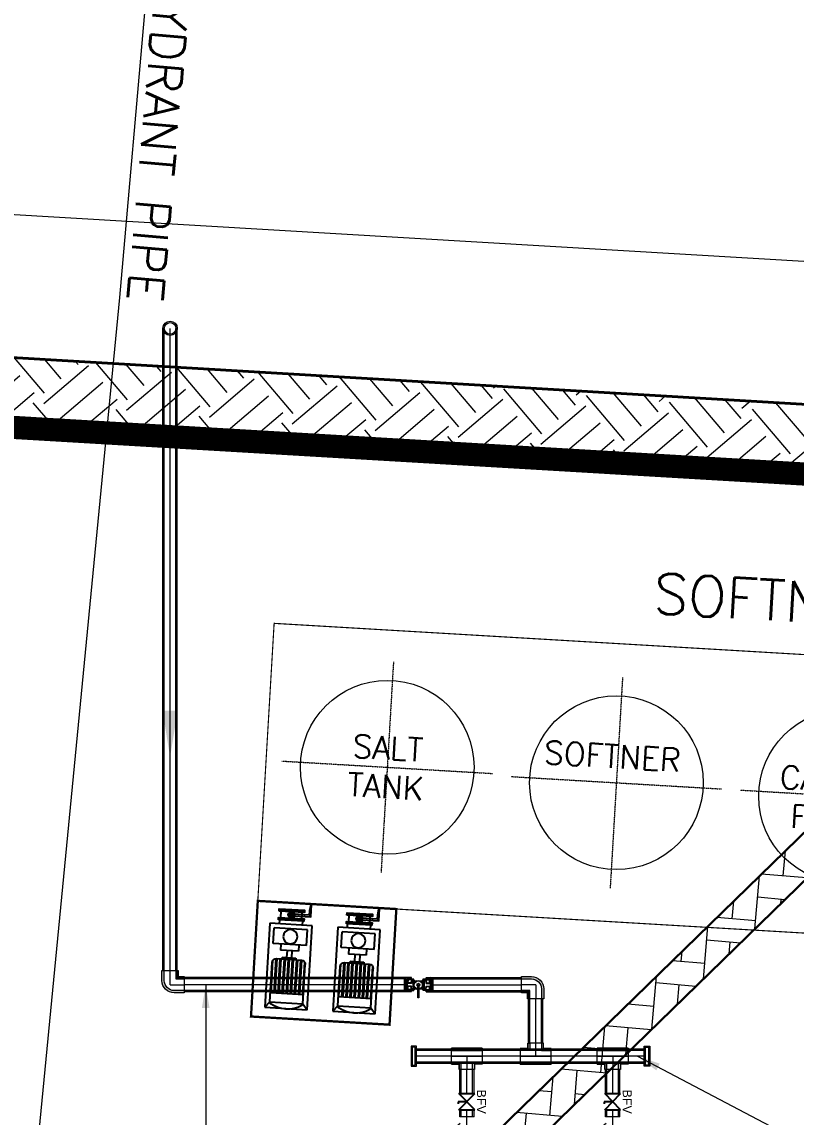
# Model space of a CAD drawing. Header units: inches. Extents: x 257070 to 799932, y -17980 to 269260.
# Drawn here: x 298499 to 301843, y 202446 to 207174 of the extents above; entities that cross this region are included whole.
import ezdxf

# ---------------------------------------------------------------- set-up
doc = ezdxf.new("R2010")
doc.units = ezdxf.units.IN
doc.header["$MEASUREMENT"] = 0
doc.header["$PDMODE"] = 99
doc.header["$PDSIZE"] = 100
doc.linetypes.add('HIDDEN', pattern=[0.375, 0.25, -0.125])
for name, color, linetype in [('0-AES I-INFRA', 7, 'Continuous'), ('0-AES-P-HOT WATER RETURN PIPE', 233, 'Continuous'), ('basement1_AP$0$A-_ROAD----_E-_-', 2, 'Continuous'), ('FIRE-HYD', 3, 'Continuous'), ('O-AES-P-PUMP', 1, 'Continuous')]:
    doc.layers.add(name, color=color, linetype=linetype)
doc.layers.add('0-AES-F-HYDRANT PIPE', color=7, linetype='Continuous', lineweight=15, true_color=0xf57247)
for name, color, linetype, lineweight in [('0-AES-F-SPRINKLER PIPE', 10, 'Continuous', 15), ('0-AES-I-INFRA', 7, 'Continuous', 0), ('0-AES-P-COLD WATER SUPPLY PIPE', 5, 'Continuous', 15), ('E--CONCRETE-4', 4, 'Continuous', 40), ('F--BRICKWALL HATCH', 252, 'Continuous', 20), ('F--BRICKWALL-3', 252, 'Continuous', 30), ('TEXT', 7, 'Continuous', 0)]:
    doc.layers.add(name, color=color, linetype=linetype, lineweight=lineweight)
doc.styles.add('format', font='arial.ttf')
doc.styles.get("Standard").update_dxf_attribs({"font": 'arial.ttf'})
doc.dimstyles.new('AES-PLUMBING', dxfattribs={"dimtxt": 100, "dimasz": 100, "dimexe": 0, "dimexo": 0, "dimgap": 0.01, "dimtad": 1, "dimdec": 0, "dimdsep": 46, "dimtxsty": 'Standard', "dimcen": 10, "dimclrd": 7, "dimclre": 7, "dimclrt": 7, "dimadec": 0, "dimazin": 0, "dimtfac": 1, "dimtdec": 0, "dimtmove": 0, "dimatfit": 3, "dimfxl": 1, "dimlwd": -1, "dimlwe": -1, "dimarcsym": 1})
doc.dimstyles.new('AES-SLEEVE', dxfattribs={"dimtxt": 95, "dimasz": 75, "dimexe": 0, "dimexo": 0, "dimgap": 20, "dimtad": 1, "dimtoh": 1, "dimdec": 0, "dimzin": 1, "dimdsep": 46, "dimtxsty": 'Standard', "dimcen": 2.5, "dimclrd": 7, "dimclre": 7, "dimclrt": 7, "dimadec": 0, "dimazin": 0, "dimtfac": 1, "dimtdec": 0, "dimtmove": 0, "dimatfit": 3, "dimfxl": 0.18, "dimlwd": -1, "dimarcsym": 0})

# ---------------------------------------------------------------- blocks, each defined once
blk = doc.blocks.new('A$C5FBD73B7')
at = {"layer": 'O-AES-P-PUMP'}
for p, q in [((-239, 189.9), (-239, 79.6)), ((-201.5, 189.9), (-201.5, 79.6)), ((-206.5, 180.1), (-233.9, 180.1)), ((-179, 184.6), (-196.4, 184.6)), ((-206.5, 89.4), (-233.9, 89.4)), ((-178.8, 84.6), (-196.4, 84.6)), ((-239, -104), (-239, -214.3)), ((-206.5, -113.8), (-233.9, -113.8)), ((-201.5, -104), (-201.5, -214.3)), ((-179, -109.3), (-196.4, -109.3)), ((-206.5, -204.5), (-233.9, -204.5)), ((-178.8, -209.3), (-196.4, -209.3))]:
    blk.add_line(p, q, dxfattribs=at)
at = {"layer": 'O-AES-P-PUMP', "ltscale": 12}
for p, q in [((-179.1, 226.3), (184.4, 226.9)), ((-178.8, 42.7), (-179.1, 226.3)), ((-92.1, 206.2), (-160.6, 206.1)), ((-160.4, 63), (-160.6, 206.1)), ((-91.9, 63.1), (-92.1, 206.2)), ((119.2, 190.5), (-28.9, 190.3)), ((119.1, 203.8), (-20.6, 203.6)), ((160.1, 206.6), (-11.2, 206.4)), ((119.1, 206.5), (119.4, 63.4)), ((160.1, 206.6), (184.4, 226.9)), ((160.1, 206.6), (160.3, 63.5)), ((184.4, 226.9), (184.7, 43.3)), ((-92.1, 173), (-65.7, 173.1)), ((-65.6, 96.3), (-65.7, 173.1)), ((-65.7, 145.3), (-36.1, 145.4)), ((-36.1, 164.5), (-28.9, 164.5)), ((-36.1, 164.5), (-36, 105)), ((-28.9, 188.6), (-28.8, 81)), ((119.2, 186.1), (-28.9, 185.8)), ((119.2, 172.7), (-28.9, 172.5)), ((119.2, 168.3), (-28.9, 168.1)), ((119.2, 155), (-28.9, 154.7)), ((119.2, 150.5), (-28.9, 150.3)), ((-91.9, 96.3), (-65.6, 96.3)), ((-65.6, 124.1), (-36, 124.1)), ((-36, 105), (-28.8, 105)), ((119.2, 137.2), (-28.9, 137)), ((119.2, 132.8), (-28.9, 132.5)), ((119.3, 119.4), (-28.8, 119.2)), ((119.3, 115), (-28.8, 114.8)), ((119.3, 101.7), (-28.8, 101.4)), ((119.3, 97.2), (-28.8, 97)), ((184.6, 110.3), (184.7, 43.3)), ((-91.9, 63.1), (-160.4, 63)), ((119.3, 83.9), (-28.8, 83.7)), ((119.3, 79.4), (-28.8, 79.2)), ((119.3, 66.1), (-20.4, 65.9)), ((160.3, 63.5), (-11, 63.2)), ((160.3, 63.5), (184.7, 43.3)), ((184.7, 43.3), (-178.8, 42.7)), ((-179.1, -67.6), (184.4, -67)), ((-178.8, -251.1), (-179.1, -67.6)), ((-92.1, -87.7), (-160.6, -87.8)), ((-160.4, -230.9), (-160.6, -87.8)), ((-91.9, -230.8), (-92.1, -87.7)), ((119.1, -90.1), (-20.6, -90.3)), ((160.1, -87.3), (-11.2, -87.5)), ((119.1, -87.3), (119.4, -230.5)), ((160.1, -87.3), (184.4, -67)), ((160.1, -87.3), (160.3, -230.4)), ((184.4, -67), (184.7, -250.6)), ((-92.1, -120.9), (-65.7, -120.8)), ((-65.6, -197.6), (-65.7, -120.8)), ((-36.1, -129.4), (-28.9, -129.4)), ((-36.1, -129.4), (-36, -188.9)), ((119.2, -103.4), (-28.9, -103.6)), ((-28.9, -105.3), (-28.8, -212.9)), ((119.2, -107.8), (-28.9, -108)), ((119.2, -121.1), (-28.9, -121.4)), ((119.2, -125.6), (-28.9, -125.8)), ((119.2, -138.9), (-28.9, -139.1)), ((-65.7, -148.6), (-36.1, -148.5)), ((-65.6, -169.8), (-36, -169.7)), ((-36, -188.9), (-28.8, -188.9)), ((119.2, -143.4), (-28.9, -143.6)), ((119.2, -156.7), (-28.9, -156.9)), ((119.2, -161.1), (-28.9, -161.4)), ((119.3, -174.5), (-28.8, -174.7)), ((119.3, -178.9), (-28.8, -179.1)), ((184.6, -183.6), (184.7, -250.6)), ((-91.9, -230.8), (-160.4, -230.9)), ((-91.9, -197.6), (-65.6, -197.6)), ((119.3, -192.2), (-28.8, -192.5)), ((119.3, -196.7), (-28.8, -196.9)), ((119.3, -210), (-28.8, -210.2)), ((119.3, -214.4), (-28.8, -214.7)), ((119.3, -227.8), (-20.4, -228)), ((160.3, -230.4), (-11, -230.7)), ((160.3, -230.4), (184.7, -250.6)), ((184.7, -250.6), (-178.8, -251.1))]:
    blk.add_line(p, q, dxfattribs=at)
at = {"layer": 'O-AES-P-PUMP', "linetype": 'Continuous'}
for p, q in [((-206.5, 180.1), (-233.9, 180.1)), ((-223.8, 150.9), (-216.6, 150.9)), ((-206.5, 89.4), (-233.9, 89.4)), ((-206.5, -113.8), (-233.9, -113.8)), ((-223.8, -143), (-216.6, -143)), ((-206.5, -204.5), (-233.9, -204.5))]:
    blk.add_line(p, q, dxfattribs=at)
at = {"layer": 'O-AES-P-PUMP', "color": 4, "const_width": 10, "elevation": 0}
blk.add_lwpolyline([(-272.5, 284), (227.5, 284), (227.5, -315.5), (-272.5, -315.5)], close=True, dxfattribs=at)
at = {"layer": 'O-AES-P-PUMP', "linetype": 'Continuous'}
for points in [[(-233.9, 189.9), (-244, 189.9), (-244, 79.6), (-233.9, 79.6)], [(-196.4, 189.9), (-206.5, 189.9), (-206.5, 79.6), (-196.4, 79.6)], [(-233.9, -104), (-244, -104), (-244, -214.3), (-233.9, -214.3)], [(-196.4, -104), (-206.5, -104), (-206.5, -214.3), (-196.4, -214.3)]]:
    blk.add_lwpolyline(points, close=True, dxfattribs=at)
for points in [[(-216.6, 150.9), (-216.6, 51.2), (-268.8, 51.2), (-268.8, 54.8), (-243, 58.5), (-223.9, 58.5), (-223.9, 150.9)], [(-216.6, -143), (-216.6, -242.7), (-268.8, -242.7), (-268.8, -239.1), (-243, -235.4), (-223.9, -235.4), (-223.9, -143)]]:
    blk.add_lwpolyline(points, dxfattribs=at)
for centre, radius in [((-220.2, 134.7), 13.6), ((-220.2, 134.7), 11.2), ((-220.2, 134.7), 4.24), ((-220.2, -159.2), 13.6), ((-220.2, -159.2), 11.2), ((-220.2, -159.2), 4.24)]:
    blk.add_circle(centre, radius, dxfattribs=at)
at = {"layer": 'O-AES-P-PUMP', "ltscale": 12}
for centre in [(-126.2, 134.6), (-126.2, -159.3)]:
    blk.add_circle(centre, 30.8, dxfattribs=at)
for centre, radius, start, end in [((-11.2, 188.6), 17.8, 90.0847, 180.0847), ((160.1, 197.7), 8.89, 32.0592, 90.0847), ((59.7, 134.9), 127.3, 328.1102, 32.0592), ((-11, 81), 17.8, 180.0847, 270.0847), ((160.3, 72.3), 8.89, 270.0847, 328.1102), ((-11.2, -105.3), 17.8, 90.0847, 180.0847), ((160.1, -96.2), 8.89, 32.0592, 90.0847), ((59.7, -159), 127.3, 328.1102, 32.0592), ((-11, -212.9), 17.8, 180.0847, 270.0847), ((160.3, -221.5), 8.89, 270.0847, 328.1102)]:
    blk.add_arc(centre, radius, start, end, dxfattribs=at)
blk = doc.blocks.new('A$C486472CB')
at = {"layer": 'O-AES-P-PUMP', "extrusion": (6.43135e-07, 8.64295e-07, 1), "xscale": -0.001000000000012, "yscale": 0.001000000000012, "zscale": 0.001000000000012, "rotation": 143.5278102251828}
blk.add_blockref('A$C5FBD73B7', (25.8084, -18.6177, -3.9047), dxfattribs=at)
blk = doc.blocks.new('A$C24790F64')
at = {"rotation": 36.52096338012206}
blk.add_blockref('A$C486472CB', (-32.0481, -0.1133, 3.9047), dxfattribs=at)
blk = doc.blocks.new('A$C18D507CB')
at = {"layer": '0-AES-I-INFRA', "const_width": 4.94}
blk.add_lwpolyline([(-4095.3, 825.2), (-110.9, 1194.9), (0, 0), (-3984.4, -369.6)], close=True, dxfattribs=at)
at = {"layer": '0-AES-I-INFRA', "color": 8, "linetype": 'HIDDEN'}
for points in [[(-596.8, 1004.8), (-512.7, 97.4)], [(-1584.5, 913.2), (-1500.3, 5.8)], [(-2572.1, 821.5), (-2487.9, -85.8)], [(-3560.5, 738.4), (-3476.4, -168.9)], [(-1008.4, 509), (-101.1, 593.2)], [(-1996.1, 417.4), (-1088.7, 501.6)], [(-2983.7, 325.8), (-2076.3, 410)], [(-3972.1, 242.7), (-3064.8, 326.9)]]:
    blk.add_lwpolyline(points, dxfattribs=at)
at = {"layer": '0-AES-I-INFRA'}
for centre in [(-554.8, 551.1), (-1542.4, 459.5), (-2530, 367.9), (-3518.4, 284.8)]:
    blk.add_circle(centre, 375, dxfattribs=at)
at = {"layer": '0-AES-I-INFRA', "attachment_point": 2, "rotation": 5.3003, "style": 'format'}
for s, insert, char_height, width in [('{\\Fromans|c0;SOFTNER PLANT}', (-1575.8, 1374.4), 175, 2101.75), ('{\\Fromans|c0;SAND FILTER}', (-580.9, 667.4), 100, 628.847), ('{\\Fromans|c0;CARBON FILTER}', (-1572.9, 574.4), 100, 849.826), ('{\\Fromans|c0;SOFTNER}', (-2568.4, 528.4), 100, 643.857), ('{\\Fromans|c0;SALT\\PTANK}', (-3533, 417.3), 100, 353.381)]:
    blk.add_mtext(s, dxfattribs=dict(at, insert=insert, char_height=char_height, width=width))
blk = doc.blocks.new('*D676')
at = {"layer": '0-AES-F-SPRINKLER PIPE', "color": 7, "ltscale": 1000, "transparency": 16777216}
for p, q in [((290060.2, 205918.2), (290114.1, 206833.5)), ((290413.6, 206815.9), (303485.7, 206046.1)), ((303731.3, 205113.1), (303785.2, 206028.5))]:
    blk.add_line(p, q, dxfattribs=at)
for points in [[(290416.5, 206865.8), (290410.6, 206766), (290114.1, 206833.5)], [(303488.7, 206096), (303482.8, 205996.2), (303785.2, 206028.5)]]:
    blk.add_solid(points, dxfattribs=at)
at = {"layer": 'DEFPOINTS', "color": 0, "ltscale": 1000, "transparency": 16777216}
for p in [(303785.2, 206028.5), (290060.2, 205918.2, 0), (303731.3, 205113.1, 0)]:
    blk.add_point(p, dxfattribs=at)
at = {"layer": '0-AES-F-SPRINKLER PIPE', "color": 7, "ltscale": 1000, "transparency": 16777216, "insert": (296958.7, 206584), "char_height": 300, "attachment_point": 5, "rotation": 356.6298}
blk.add_mtext('13695', dxfattribs=at)
blk = doc.blocks.new('*D677')
at = {"layer": '0-AES-F-SPRINKLER PIPE', "color": 7, "ltscale": 1000, "transparency": 16777216}
for p, q in [((305086.8, 203435.9), (305440.8, 202993.7)), ((301643.5, 199953.5), (305206.6, 202806.3)), ((301055.4, 200208.1), (301409.3, 199766))]:
    blk.add_line(p, q, dxfattribs=at)
for points in [[(305237.9, 202767.2), (305175.4, 202845.3), (305440.8, 202993.7)], [(301674.8, 199914.5), (301612.3, 199992.6), (301409.3, 199766)]]:
    blk.add_solid(points, dxfattribs=at)
at = {"layer": 'DEFPOINTS', "color": 0, "ltscale": 1000, "transparency": 16777216}
for p in [(305086.8, 203435.9, 0), (305440.8, 202993.7), (301055.4, 200208.1, 0)]:
    blk.add_point(p, dxfattribs=at)
at = {"layer": '0-AES-F-SPRINKLER PIPE', "color": 7, "ltscale": 1000, "transparency": 16777216, "insert": (303520.8, 201260.3), "char_height": 300, "attachment_point": 5, "rotation": 218.6819}
blk.add_mtext('5164', dxfattribs=at)
blk = doc.blocks.new('A$C75874F57')
at = {"layer": 'F--BRICKWALL HATCH', "ltscale": 0.1}
h = blk.add_hatch(dxfattribs=at)
h.set_pattern_fill('AR-HBONE', color=8, angle=40, style=0)
h.set_pattern_definition([(85, (-281604.99, -900691.52), (-92.358358, 110.068405), [304.8, -101.6]), (175, (-281596.14, -900590.31), (-92.358358, 110.068405), [304.8, -101.6])])
h.paths.add_polyline_path([(13592.2, -10567.2), (13330.2, -10551.8), (12238.7, -11220.2), (6810, -16497.2), (4893.1, -19436.7, 0.015017), (5012.1, -19529), (6926.5, -16593.2), (12331.2, -11339.4)])
h.paths.add_polyline_path([(2951.4, -20065.4), (4318.7, -20176.6), (4394.6, -19242.8), (3027.4, -19131.7)], flags=9)
at = {"layer": 'F--BRICKWALL-3', "color": 8}
for p, q in [((6810, -16497.2, 0), (12238.7, -11220.2, 0)), ((6926.5, -16593.2, 0), (12331.2, -11339.4, 0))]:
    blk.add_line(p, q, dxfattribs=at)
blk = doc.blocks.new('A$C4B9E0D03')
h = blk.add_hatch(color=256)
h.dxf.hatch_style = 1
h.paths.add_polyline_path([(-7.5, 17), (-10.1, 17), (-10.1, 10.1), (-20, 10.1), (-20, 7.5), (-7.5, 7.5)])
h.paths.add_polyline_path([(20, 10.1), (10.1, 10.1), (10.1, 17), (7.5, 17), (7.5, 7.5), (20, 7.5)])
h.paths.add_polyline_path([(20, -7.5), (-20, -7.5), (-20, -10.5), (20, -10.5)])
for p, q in [((10.1, 17), (-10.1, 17)), ((-10.1, 17), (-10.1, 10.1)), ((10.1, 10.1), (10.1, 17)), ((-20, 10.1), (-20, -10.5)), ((-10.1, 10.1), (-20, 10.1)), ((20, 10.1), (10.1, 10.1)), ((20, -10.5), (20, 10.1)), ((-20, -10.5), (20, -10.5))]:
    blk.add_line(p, q)
for points in [[(-10.1, 17), (-7.5, 17), (-7.5, 7.5), (-20, 7.5), (-20, 10.1), (-10.1, 10.1)], [(7.5, 17), (7.5, 7.5), (20, 7.5), (20, 10.1), (10.1, 10.1), (10.1, 17)], [(-20, -7.5), (20, -7.5), (20, -10.5), (-20, -10.5)]]:
    blk.add_lwpolyline(points, close=True)
at = {"color": 8}
for points in [[(0, 0), (0, 17)], [(-20, 0), (20, 0)]]:
    blk.add_lwpolyline(points, dxfattribs=at)
blk = doc.blocks.new('Y-TYPE')
at = {"color": 7}
for p, q in [((-264, 117), (-264, -117)), ((-264, 0), (112, 0)), ((-163, 0), (-19, -144)), ((112, 117), (112, -117)), ((-49, -180), (11, -108))]:
    blk.add_line(p, q, dxfattribs=at)
blk = doc.blocks.new('A$C55701DA4')
at = {"layer": 'FIRE-HYD', "color": 7, "ltscale": 20}
for p, q in [((0.124, 0.128), (-0.124, 0.128)), ((0.124, 0.128), (-0.124, -0.128)), ((-0.124, 0.128), (0.124, -0.128)), ((0, 0), (0.135, 0)), ((0.135, 0), (0.135, 0.031)), ((0.124, -0.128), (-0.124, -0.128))]:
    blk.add_line(p, q, dxfattribs=at)
blk = doc.blocks.new('A$C20C158F4')
at = {"color": 7}
for p, q in [((-23.7, 14.1), (-29, 14.1)), ((-29, 14.1), (-29, -14.1)), ((-27.2, 12.4), (-27.2, -12.4)), ((-25.4, 12.4), (-27.2, 12.4)), ((-25.4, 12.4), (-25.4, -12.4)), ((-23.7, 14.1), (-23.7, -14.1)), ((-15, 14.1), (-23.7, 14.1)), ((-15, 2.5), (-23.7, 2.5)), ((-14.7, 10.6), (-22.3, 10.6)), ((-16.1, 13.1), (-21.9, 13.1)), ((-12.2, 9.5), (-21.7, 9.5)), ((-16, 3.5), (-21.7, 3.5)), ((11, 9.5), (20.5, 9.5)), ((13.3, 10.6), (20.5, 10.6)), ((13.8, 14.1), (22.3, 14.1)), ((13.8, 2.5), (22.3, 2.5)), ((14.9, 13.1), (20, 13.1)), ((15.2, 3.5), (20.3, 3.5)), ((22.3, 14.1), (27.6, 14.1)), ((22.3, -14.1), (22.3, 14.1)), ((24, 12.4), (25.8, 12.4)), ((24, -12.4), (24, 12.4)), ((25.8, -12.4), (25.8, 12.4)), ((27.6, -14.1), (27.6, 14.1)), ((-23.7, -14.1), (-29, -14.1)), ((-25.4, -12.4), (-27.2, -12.4)), ((-15, -2.5), (-23.7, -2.5)), ((-15, -14.1), (-23.7, -14.1)), ((-12.2, -9.5), (-21.9, -9.5)), ((-14.4, -10.6), (-21.9, -10.6)), ((-16.3, -3.5), (-21.8, -3.5)), ((-16, -13.1), (-21.4, -13.1)), ((9.5, -4.8), (10.7, -5.9)), ((11, -9.5), (20.3, -9.5)), ((13.5, -10.6), (20.9, -10.6)), ((13.8, -2.5), (22.3, -2.5)), ((13.8, -14.1), (22.3, -14.1)), ((14.9, -3.5), (20.3, -3.5)), ((14.9, -13.1), (20.5, -13.1)), ((20, -4.8), (19.8, -5.1)), ((22.3, -14.1), (27.6, -14.1)), ((24, -12.4), (25.8, -12.4))]:
    blk.add_line(p, q, dxfattribs=at)
for points in [[(-0.9, 0), (-0.9, 25.7), (1.1, 25.7), (1.1, 0)], [(-0.2, 0.5), (-0.2, 25), (0.4, 25), (0.4, 0.5)], [(-10.3, -11), (-10.3, 10.8), (-12.2, 10.8), (-12.2, -11)], [(-10.7, 10.8), (-10.7, -11), (-8.8, -11), (-8.8, 10.8)], [(9.2, 11), (9.2, -10.8), (11, -10.8), (11, 11)]]:
    blk.add_lwpolyline(points, close=True, dxfattribs=at)
for centre, radius in [((0.2, 0.5), 8.99), ((0.2, 0.5), 7.93), ((0, 0), 2.89)]:
    blk.add_circle(centre, radius, dxfattribs=at)
for centre, radius, start, end in [((-24.2, 12.4), 1.85, 287.1897, 72.8103), ((-28.1, 6.5), 6.01, 317.4556, 42.5444), ((-22.6, 11.9), 1.36, 282.7923, 58.1454), ((-28.1, 6.5), 7.07, 334.8598, 35.084), ((-11.9, 13.8), 4.25, 189.4754, 265.4585), ((-2.6, 2.8), 13.5, 149.8193, 176.737), ((-12.2, 13.6), 2.81, 169.3111, 270.3616), ((-6.8, 3.3), 8.25, 131.0991, 185.947), ((-4.9, 13.2), 4.85, 217.4245, 281.0187), ((-4.9, 13), 5.75, 228.1056, 281.4862), ((4.6, 14.9), 7.13, 246.7683, 309.1137), ((4.6, 15), 6.18, 247.0416, 316.8679), ((11.1, 13.8), 2.77, 269.2976, 6.7686), ((10.1, 14.4), 4.95, 280.8601, 344.4814), ((9, 4.7), 5.28, 335.4198, 67.5341), ((7, 4.7), 8.2, 351.8492, 36.2758), ((26.7, 6.3), 6.92, 146.425, 203.9638), ((22.8, 12.4), 2.9, 165.9101, 229.3589), ((27.1, 6.5), 6.32, 139.9368, 220.0632), ((22.8, 12.4), 1.84, 106.5267, 253.4733), ((-28.5, -6.5), 6.32, 319.9368, 40.0632), ((-24.2, -12.4), 1.84, 286.5267, 73.4733), ((-28.1, -6.3), 6.92, 326.425, 23.9638), ((-24.2, -12.4), 2.9, 345.9101, 49.3589), ((-8.2, -4.7), 8.2, 171.8492, 216.2758), ((-11.3, -14.4), 4.95, 100.8601, 164.4814), ((-10.2, -4.7), 5.28, 155.4198, 247.5341), ((-12.2, -13.8), 2.77, 89.2976, 186.7686), ((-4.9, -12.2), 5.91, 63.0816, 131.5469), ((-4.9, -12.3), 4.88, 63.1741, 142.8401), ((4.8, -14.6), 7.85, 57.1917, 108.3697), ((4.8, -13.8), 6.03, 44.1522, 110.0104), ((5.6, -3.3), 8.25, 311.0991, 5.947), ((10.7, -13.8), 4.25, 9.4754, 85.4585), ((11.1, -13.6), 2.81, 349.3111, 90.3616), ((1.4, -2.8), 13.5, 329.8193, 356.737), ((26.7, -6.5), 7.07, 154.8598, 215.084), ((21.2, -11.9), 1.36, 102.7923, 238.1454), ((26.7, -6.5), 6.01, 137.4556, 222.5444), ((22.8, -12.4), 1.85, 107.1897, 252.8103)]:
    blk.add_arc(centre, radius, start, end, dxfattribs=at)
blk = doc.blocks.new('A$C3ED73845')
h = blk.add_hatch(color=256)
h.dxf.hatch_style = 1
h.paths.add_polyline_path([(0.218, 0.3), (0.736, 0.3), (0.736, 0.42), (0.218, 0.42, 0.414214), (-0.42, -0.218), (-0.42, -0.736), (-0.3, -0.736), (-0.3, -0.218, -0.414214)])
h = blk.add_hatch(color=256)
h.dxf.hatch_style = 1
h.paths.add_polyline_path([(0.42, -0.42), (0.736, -0.42), (0.736, -0.3), (0.3, -0.3), (0.3, -0.736), (0.42, -0.736)])
at = {"color": 8}
for q in [(0, -0.736), (0.736, 0)]:
    blk.add_line((0, 0), q, dxfattribs=at)
for p, q in [((0.736, 0.42), (0.218, 0.42)), ((0.736, 0.3), (0.218, 0.3)), ((0.736, -0.42), (0.736, 0.42)), ((-0.42, -0.218), (-0.42, -0.736)), ((-0.3, -0.218), (-0.3, -0.736)), ((0.3, -0.736), (0.3, -0.3)), ((0.3, -0.3), (0.736, -0.3)), ((0.42, -0.736), (0.42, -0.42)), ((0.42, -0.42), (0.736, -0.42)), ((-0.42, -0.736), (0.42, -0.736))]:
    blk.add_line(p, q)
for radius in [0.638, 0.518]:
    blk.add_arc((0.218, -0.218), radius, 90, 180)

msp = doc.modelspace()

# ---------------------------------------------------------------- hatches: boundary and pattern name
at = {"layer": 'F--BRICKWALL HATCH'}
h = msp.add_hatch(dxfattribs=at)
h.set_pattern_fill('EARTH', color=8, scale=40, angle=40.3507, style=0)
h.set_pattern_definition([(40.35072, (-65383.54, 18032.37), (29.11621, 358.02828), [254, -254]), (40.35072, (-65445.2, 18104.96), (29.11621, 358.02828), [254, -254]), (40.35072, (-65506.88, 18177.55), (29.11621, 358.02828), [254, -254]), (130.35072, (-65503.24, 18222.3), (-358.02828, 29.11621), [254, -254]), (130.35072, (-65430.65, 18283.97), (-358.02828, 29.11621), [254, -254]), (130.35072, (-65358.06, 18345.64), (-358.02828, 29.11621), [254, -254])])
h.paths.add_polyline_path([(303917, 205402.7), (290084.5, 206217.3), (290060.2, 205918.2), (303993.3, 205097.7), (303993.5, 205097.8), (303836.8, 205353.7)])

# ---------------------------------------------------------------- linework, layer by layer
at = {"layer": '0-AES-F-SPRINKLER PIPE', "color": 2, "ltscale": 1000, "const_width": 100, "elevation": 0}
msp.add_lwpolyline([(289015.1, 193067.5), (290060.2, 205918.2), (303731.3, 205113.1), (305086.8, 203435.9), (301055.4, 200208.1), (295964.1, 193675.6), (295323.5, 192554.5)], close=True, dxfattribs=at)
at = {"layer": '0-AES-P-COLD WATER SUPPLY PIPE', "elevation": 0}
for points in [[(299107.8, 203079), (299107.8, 205850.9)], [(299113.8, 203079), (299113.8, 205850.9)], [(299138.8, 203079), (299138.8, 205850.9)], [(299163.8, 203079), (299163.8, 205850.9)], [(299169.8, 203079), (299169.8, 205850.9)], [(300150.7, 203048.7), (299200.2, 203048.7)], [(300150.7, 203042.7), (299200.2, 203042.7)], [(300275.2, 203048.7), (300656.7, 203048.7)], [(300275.2, 203042.7), (300656.7, 203042.7)], [(300150.7, 203017.7), (299200.2, 203017.7)], [(300150.7, 202992.7), (299200.2, 202992.7)], [(300275.2, 203017.7), (300656.7, 203017.7)], [(300275.2, 202992.7), (300656.7, 202992.7)], [(300150.7, 202986.7), (299200.2, 202986.7)], [(300275.2, 202986.7), (300656.7, 202986.7)], [(300687.1, 202765.9), (300687.1, 202956.3)], [(300693.1, 202765.9), (300693.1, 202956.3)], [(300718.1, 202765.9), (300718.1, 202956.3)], [(300743.1, 202765.9), (300743.1, 202956.3)], [(300749.1, 202765.9), (300749.1, 202956.3)], [(301187.4, 202740.2), (300202.9, 202740.2)], [(301187.4, 202734.2), (300202.9, 202734.2)], [(301187.4, 202709.2), (300202.9, 202709.2)], [(301187.4, 202684.2), (300202.9, 202684.2)], [(301187.4, 202678.2), (300202.9, 202678.2)], [(300389.8, 202548.1), (300389.8, 202652.5)], [(300395.8, 202548.1), (300395.8, 202652.5)], [(300420.8, 202548.1), (300420.8, 202652.5)], [(300445.8, 202548.1), (300445.8, 202652.5)], [(300451.8, 202548.1), (300451.8, 202652.5)], [(301019.8, 202548.1), (301019.8, 202652.5)], [(301025.8, 202548.1), (301025.8, 202652.5)], [(301050.8, 202548.1), (301050.8, 202652.5)], [(301075.8, 202548.1), (301075.8, 202652.5)], [(301081.8, 202548.1), (301081.8, 202652.5)], [(300389.8, 202447.1), (300389.8, 202477.6)], [(300395.8, 202447.1), (300395.8, 202477.6)], [(300420.8, 202447.1), (300420.8, 202477.6)], [(300445.8, 202447.1), (300445.8, 202477.6)], [(300451.8, 202447.1), (300451.8, 202477.6)], [(301019.8, 202447.1), (301019.8, 202477.6)], [(301025.8, 202447.1), (301025.8, 202477.6)], [(301050.8, 202447.1), (301050.8, 202477.6)], [(301075.8, 202447.1), (301075.8, 202477.6)], [(301081.8, 202447.1), (301081.8, 202477.6)]]:
    msp.add_lwpolyline(points, dxfattribs=at)
for points in [[(300179.6, 202665.6), (300202.9, 202665.6), (300202.9, 202752.8), (300179.6, 202752.8)], [(300184.5, 202670.6), (300197.9, 202670.6), (300197.9, 202747.8), (300184.5, 202747.8)], [(301210.7, 202665.6), (301187.4, 202665.6), (301187.4, 202752.8), (301210.7, 202752.8)], [(301205.8, 202670.6), (301192.4, 202670.6), (301192.4, 202747.8), (301205.8, 202747.8)]]:
    msp.add_lwpolyline(points, close=True, dxfattribs=at)
at = {"layer": '0-AES-P-COLD WATER SUPPLY PIPE'}
for radius in [31, 25]:
    msp.add_circle((299138.8, 205850.9, 0), radius, dxfattribs=at)
at = {"layer": 'basement1_AP$0$A-_ROAD----_E-_-', "color": 8}
msp.add_arc((323858.6, 177043.1, 0), 27129.2, 45.21221, 168.24385, dxfattribs=at)
at = {"layer": 'E--CONCRETE-4', "color": 8, "ltscale": 100}
msp.add_line((290060.2, 205918.2, 0), (303993.6, 205097.7, 0), dxfattribs=at)
at = {"layer": 'E--CONCRETE-4', "color": 8, "ltscale": 100, "elevation": 0}
msp.add_lwpolyline([(298378.2, 205728.9), (303917.2, 205402.7), (306671.8, 207089.7)], dxfattribs=at)

# ---------------------------------------------------------------- block references
at = {"layer": '0-AES I-INFRA', "lineweight": 30, "rotation": 351.3295760629081}
msp.add_blockref('A$C18D507CB', (303512.3, 203144.5), dxfattribs=at)
at = {"layer": '0-AES-I-INFRA', "xscale": 1000.003960358912, "yscale": 1000.003960358912, "zscale": 1000.003960358912, "rotation": 266.5810564504576}
msp.add_blockref('A$C24790F64', (299488.3, 202880.6, 0), dxfattribs=at)
at = {"layer": '0-AES-P-COLD WATER SUPPLY PIPE'}
for name, p, xscale, yscale, zscale, rotation in [('A$C3ED73845', (299138.8, 203017.7, 0), -83.33237567930523, 83.33237567930523, 83.33237567930522, 180.0002683198161), ('A$C20C158F4', (300211.4, 203017.7, 0), 2.202731275362537, 2.202731275362537, 2.202731275362537, 180), ('A$C3ED73845', (300718.1, 203017.7, 0), -83.33237567930522, 83.33237567930522, 83.33237567930522, 0.0002683198160458033), ('A$C4B9E0D03', (300420.8, 202709.2, 0), -3.333332216691166, 3.333332216691166, 3.333332216691166, 180), ('A$C4B9E0D03', (301050.8, 202709.2, 0), -3.333332216691166, 3.333332216691166, 3.333332216691166, 180), ('A$C55701DA4', (300420.8, 202512.8, 0), 275.2197061896965, 275.2197061896965, 275.2197061896965, 180), ('A$C55701DA4', (301050.8, 202512.8, 0), 275.2197061896965, 275.2197061896965, 275.2197061896965, 180)]:
    msp.add_blockref(name, p, dxfattribs=dict(at, xscale=xscale, yscale=yscale, zscale=zscale, rotation=rotation))
at = {"layer": '0-AES-P-COLD WATER SUPPLY PIPE', "xscale": 3.333332216691166, "yscale": 3.333332216691166, "zscale": 3.333332216691166}
msp.add_blockref('A$C4B9E0D03', (300718.1, 202709.2, 0), dxfattribs=at)
at = {"layer": 'E--CONCRETE-4', "color": 8, "ltscale": 100}
msp.add_blockref('A$C75874F57', (290398.6, 215633, 0), dxfattribs=at)
at = {"layer": 'TEXT', "color": 7, "linetype": 'Continuous', "xscale": -0.2650895175686278, "yscale": 0.2650895175686278, "zscale": 0.2650895175686278, "rotation": 270}
for p in [(300420.8, 202417.4, 0), (301050.8, 202417.4, 0)]:
    msp.add_blockref('Y-TYPE', p, dxfattribs=at)

# ---------------------------------------------------------------- texts
at = {"layer": '0-AES-F-HYDRANT PIPE', "color": 7, "ltscale": 1000, "insert": (299104.5, 205959.5, 0), "char_height": 150, "attachment_point": 3, "rotation": 265.0026}
msp.add_mtext_dynamic_manual_height_columns('\\pi85.918;{\\Fromans|c0;∅150mm HYDRANT PIPE }', width=2859.923, gutter_width=25000, heights=[0], dxfattribs=at)
at = {"layer": '0-AES-P-HOT WATER RETURN PIPE', "color": 7, "style": 'format'}
for p in [(300464.4, 202565.6, 150724.7), (301094.4, 202565.6, 150724.7)]:
    msp.add_text('BFV', height=38.64, rotation=270, dxfattribs=at).set_placement(p)

# ---------------------------------------------------------------- dimensions: what is measured, and where the dimension line sits
at = {"layer": '0-AES-F-SPRINKLER PIPE', "ltscale": 1000}
for p1, p2, distance, picture, middle in [((290060.2, 205918.2, 0), (303731.3, 205113.1, 0), 916.9, '*D676', (296958.7, 206584)), ((301055.4, 200208.1, 0), (305086.8, 203435.9, 0), -566.4, '*D677', (303520.8, 201260.3))]:
    dim = msp.add_aligned_dim(p1=p1, p2=p2, distance=distance, dimstyle='AES-PLUMBING', override={"dimtxt": 300, "dimasz": 300, "dimfxl": 0.18}, dxfattribs=at)
    dim.commit()
    dim.dimension.update_dxf_attribs({"geometry": picture, "text_midpoint": middle})

# ---------------------------------------------------------------- leaders
at = {"layer": '0-AES-F-HYDRANT PIPE', "color": 7, "ltscale": 1000}
msp.add_leader([(298543.8, 202086.8, 0), (298922.2, 205983.6, 0), (299159, 208691.6, 0)], dimstyle='AES-SLEEVE', override={"dimasz": 150, "dimtad": 0, "dimfxl": 13, "dimtfill": 1, "dimarcsym": 1}, dxfattribs=at)
at = {"layer": '0-AES-P-COLD WATER SUPPLY PIPE'}
msp.add_leader([(299138.8, 204000.6, 0), (299138.8, 204561.6, 0)], dimstyle='AES-PLUMBING', override={"dimasz": 200, "dimgap": 0.01, "dimtad": 0, "dimfxl": 0.18}, dxfattribs=at)
at = {"layer": '0-AES-P-COLD WATER SUPPLY PIPE', "color": 7}
for points in [[(299292.7, 203017.7, 0), (299292.7, 202491, 0), (299292.7, 201708, 0)], [(301158, 202709.2, 0), (301730.1, 202409.2, 0), (301730.1, 201793, 0)]]:
    msp.add_leader(points, dimstyle='AES-PLUMBING', override={"dimgap": 0.01, "dimtad": 0, "dimfxl": 0.18}, dxfattribs=at)

doc.saveas('drawing.dxf')
